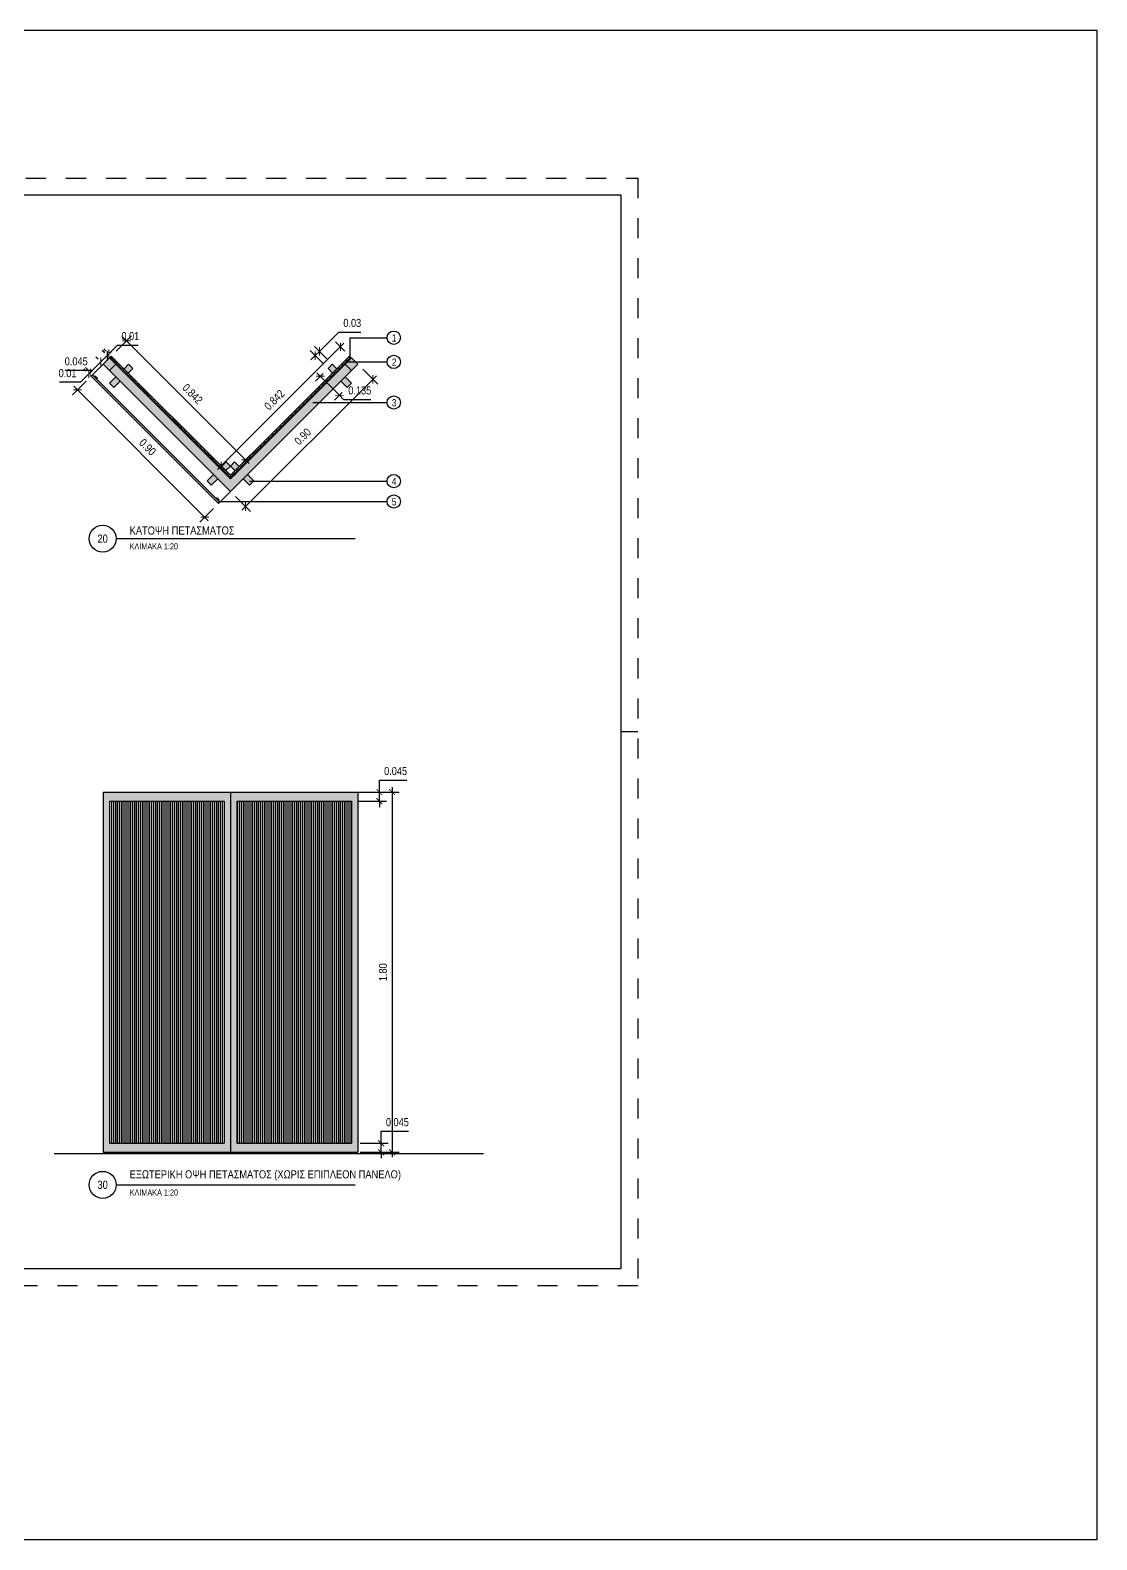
# Model space of a CAD drawing. Header units: millimetres. Extents: x -1.7 to 10.4, y -8.8 to -1.2.
# Drawn here: x 5.02 to 10.35, y -8.77 to -1.22 of the extents above; entities that cross this region are included whole.
import ezdxf

# ---------------------------------------------------------------- set-up
doc = ezdxf.new("R2010")
doc.units = ezdxf.units.MM
doc.linetypes.add('DASHEDX2', pattern=[38.1, 25.4, -12.7])
doc.linetypes.add('DOT', pattern=[0.25, 0, -0.25])
for name, color, linetype in [('1-notation', 5, 'Continuous'), ('dims', 5, 'Continuous'), ('floor', 1, 'Continuous'), ('GONIES', 5, 'Continuous'), ('hatch', 8, 'Continuous'), ('layout', 5, 'Continuous'), ('steel', 1, 'Continuous'), ('text', 5, 'Continuous')]:
    doc.layers.add(name, color=color, linetype=linetype)
doc.styles.get("Standard").update_dxf_attribs({"font": 'Arial Narrow.ttf'})
doc.dimstyles.new('PERIPTERO_20', dxfattribs={"dimtxt": 0.04, "dimasz": 0.03, "dimexe": 0.035, "dimexo": 0.035, "dimgap": 0.025, "dimtad": 1, "dimtoh": 1, "dimrnd": 0.01, "dimzin": 1, "dimdsep": 46, "dimtxsty": 'Standard', "dimblk": 'ARCHTICK', "dimcen": 0.1, "dimdle": 0.025, "dimclrd": 256, "dimclre": 256, "dimclrt": 256, "dimadec": 3, "dimazin": 0, "dimtfac": 1, "dimtmove": 0, "dimatfit": 3, "dimldrblk": 'ARCHTICK', "dimfxl": 1, "dimlwe": -1, "dimarcsym": 0})

# ---------------------------------------------------------------- blocks, each defined once
blk = doc.blocks.new('_ArchTick')
at = {"layer": 'dims', "color": 0, "const_width": 0.15}
blk.add_lwpolyline([(-0.5, -0.5), (0.5, 0.5)], dxfattribs=at)
blk = doc.blocks.new('*D52')
at = {"layer": 'Defpoints', "color": 0, "transparency": 16777216}
for p in [(5.4075, -2.8444), (5.4192, -2.8561), (5.4263, -2.8491)]:
    blk.add_point(p, dxfattribs=at)
at = {"layer": 'dims', "transparency": 16777216}
for p, q in [((5.3945, -2.8314), (5.3828, -2.8197)), ((5.4015, -2.8243), (5.3898, -2.8126))]:
    blk.add_line(p, q, dxfattribs=at)
at = {"layer": 'dims', "lineweight": -2, "transparency": 16777216}
for p, q in [((5.4075, -2.8444), (5.3863, -2.8657)), ((5.4075, -2.8444), (5.4146, -2.8374)), ((5.4146, -2.8374), (5.457, -2.7949)), ((5.457, -2.7949), (5.5611, -2.7949))]:
    blk.add_line(p, q, dxfattribs=at)
at = {"layer": 'dims', "lineweight": -2, "transparency": 16777216, "xscale": 0.03, "yscale": 0.03, "zscale": 0.03}
for p, rotation in [((5.4075, -2.8444), 44.99999999999639), ((5.4146, -2.8374), 224.9999999999964)]:
    blk.add_blockref('_ArchTick', p, dxfattribs=dict(at, rotation=rotation))
at = {"layer": 'dims', "transparency": 16777216, "insert": (5.5216, -2.7495), "char_height": 0.04, "attachment_point": 5}
blk.add_mtext('0.01', dxfattribs=at)
blk = doc.blocks.new('*D53')
at = {"layer": 'Defpoints', "color": 0, "transparency": 16777216}
for p in [(5.4171, -2.8583), (5.3739, -2.8787), (5.3853, -2.8901)]:
    blk.add_point(p, dxfattribs=at)
at = {"layer": 'dims', "transparency": 16777216}
for p, q in [((5.3605, -2.8653), (5.3492, -2.854)), ((5.3923, -2.8335), (5.381, -2.8222))]:
    blk.add_line(p, q, dxfattribs=at)
at = {"layer": 'dims', "lineweight": -2, "transparency": 16777216}
for p, q in [((5.4057, -2.8469), (5.3739, -2.8787)), ((5.4057, -2.8469), (5.427, -2.8257)), ((5.3315, -2.9212), (5.1952, -2.9212)), ((5.3739, -2.8787), (5.3315, -2.9212))]:
    blk.add_line(p, q, dxfattribs=at)
at = {"layer": 'dims', "lineweight": -2, "transparency": 16777216, "xscale": 0.03, "yscale": 0.03, "zscale": 0.03}
for p, rotation in [((5.3739, -2.8787), 44.99999999999799), ((5.4057, -2.8469), 224.999999999998)]:
    blk.add_blockref('_ArchTick', p, dxfattribs=dict(at, rotation=rotation))
at = {"layer": 'dims', "transparency": 16777216, "insert": (5.2508, -2.8757), "char_height": 0.04, "attachment_point": 5}
blk.add_mtext('0.045', dxfattribs=at)
blk = doc.blocks.new('*D54')
at = {"layer": 'Defpoints', "color": 0, "transparency": 16777216}
for p in [(5.3146, -2.938), (5.333, -2.9423), (5.326, -2.9494)]:
    blk.add_point(p, dxfattribs=at)
at = {"layer": 'dims', "lineweight": -2, "transparency": 16777216}
for p, q in [((5.3146, -2.938), (5.2722, -2.9805)), ((5.3217, -2.931), (5.3146, -2.938)), ((5.3217, -2.931), (5.3429, -2.9098)), ((5.2722, -2.9805), (5.1681, -2.9805))]:
    blk.add_line(p, q, dxfattribs=at)
at = {"layer": 'dims', "transparency": 16777216}
for p, q in [((5.3012, -2.9246), (5.2899, -2.9133)), ((5.3083, -2.9175), (5.297, -2.9062))]:
    blk.add_line(p, q, dxfattribs=at)
at = {"layer": 'dims', "lineweight": -2, "transparency": 16777216, "xscale": 0.03, "yscale": 0.03, "zscale": 0.03}
for p, rotation in [((5.3146, -2.938), 44.99999999999639), ((5.3217, -2.931), 224.9999999999964)]:
    blk.add_blockref('_ArchTick', p, dxfattribs=dict(at, rotation=rotation))
at = {"layer": 'dims', "transparency": 16777216, "insert": (5.2077, -2.935), "char_height": 0.04, "attachment_point": 5}
blk.add_mtext('0.01', dxfattribs=at)
blk = doc.blocks.new('*D56')
at = {"layer": 'Defpoints', "color": 0, "transparency": 16777216}
for p in [(5.4263, -2.8491), (6.0979, -3.3682), (6.0217, -3.4444)]:
    blk.add_point(p, dxfattribs=at)
at = {"layer": 'dims', "transparency": 16777216}
for p, q in [((5.451, -2.8243), (5.5273, -2.7481)), ((6.0464, -3.4197), (6.1226, -3.3435))]:
    blk.add_line(p, q, dxfattribs=at)
at = {"layer": 'dims', "lineweight": -2, "transparency": 16777216}
blk.add_line((5.4848, -2.7552), (6.1156, -3.3859), dxfattribs=at)
at = {"layer": 'dims', "lineweight": -2, "transparency": 16777216, "xscale": 0.03, "yscale": 0.03, "zscale": 0.03}
for p, rotation in [((5.5025, -2.7728), 134.9999999999976), ((6.0979, -3.3682), 314.9999999999976)]:
    blk.add_blockref('_ArchTick', p, dxfattribs=dict(at, rotation=rotation))
at = {"layer": 'dims', "transparency": 16777216, "insert": (5.8323, -3.0384), "char_height": 0.04, "attachment_point": 5, "rotation": 315}
blk.add_mtext('0.842', dxfattribs=at)
blk = doc.blocks.new('*D57')
at = {"layer": 'Defpoints', "color": 0, "transparency": 16777216}
for p in [(6.5714, -2.8033), (6.618, -2.85), (6.0217, -3.4444)]:
    blk.add_point(p, dxfattribs=at)
at = {"layer": 'dims', "lineweight": -2, "transparency": 16777216}
blk.add_line((5.9574, -3.4154), (6.5891, -2.7856), dxfattribs=at)
at = {"layer": 'dims', "transparency": 16777216}
for p, q in [((6.5933, -2.8252), (6.5467, -2.7785)), ((5.997, -3.4197), (5.9504, -3.3729))]:
    blk.add_line(p, q, dxfattribs=at)
at = {"layer": 'dims', "lineweight": -2, "transparency": 16777216, "xscale": 0.03, "yscale": 0.03, "zscale": 0.03}
for p, rotation in [((6.5714, -2.8033), 44.90815559364255), ((5.9751, -3.3977), 224.9081555936426)]:
    blk.add_blockref('_ArchTick', p, dxfattribs=dict(at, rotation=rotation))
at = {"layer": 'dims', "transparency": 16777216, "insert": (6.2412, -3.0683), "char_height": 0.04, "attachment_point": 5, "rotation": 44.90816}
blk.add_mtext('0.842', dxfattribs=at)
blk = doc.blocks.new('*D58')
at = {"layer": 'Defpoints', "color": 0, "transparency": 16777216}
for p in [(6.6581, -2.8901), (6.0217, -3.5265), (6.0969, -3.6017)]:
    blk.add_point(p, dxfattribs=at)
at = {"layer": 'dims', "transparency": 16777216}
for p, q in [((6.6828, -2.9148), (6.7581, -2.9901)), ((6.0464, -3.5512), (6.1217, -3.6265))]:
    blk.add_line(p, q, dxfattribs=at)
at = {"layer": 'dims', "lineweight": -2, "transparency": 16777216}
blk.add_line((6.751, -2.9477), (6.0792, -3.6194), dxfattribs=at)
at = {"layer": 'dims', "lineweight": -2, "transparency": 16777216, "xscale": 0.03, "yscale": 0.03, "zscale": 0.03}
for p, rotation in [((6.7333, -2.9653), 44.99999999999768), ((6.0969, -3.6017), 224.9999999999977)]:
    blk.add_blockref('_ArchTick', p, dxfattribs=dict(at, rotation=rotation))
at = {"layer": 'dims', "transparency": 16777216, "insert": (6.383, -3.2514), "char_height": 0.04, "attachment_point": 5, "rotation": 45}
blk.add_mtext('0.90', dxfattribs=at)
blk = doc.blocks.new('*D59')
at = {"layer": 'Defpoints', "color": 0, "transparency": 16777216}
for p in [(5.326, -2.9494), (5.9624, -3.5858), (5.8936, -3.6545)]:
    blk.add_point(p, dxfattribs=at)
at = {"layer": 'dims', "transparency": 16777216}
for p, q in [((5.3012, -2.9741), (5.2325, -3.0429)), ((5.9376, -3.6105), (5.8689, -3.6793))]:
    blk.add_line(p, q, dxfattribs=at)
at = {"layer": 'dims', "lineweight": -2, "transparency": 16777216}
blk.add_line((5.2395, -3.0004), (5.9113, -3.6722), dxfattribs=at)
at = {"layer": 'dims', "lineweight": -2, "transparency": 16777216, "xscale": 0.03, "yscale": 0.03, "zscale": 0.03}
for p, rotation in [((5.2572, -3.0181), 134.9999999999964), ((5.8936, -3.6545), 314.9999999999964)]:
    blk.add_blockref('_ArchTick', p, dxfattribs=dict(at, rotation=rotation))
at = {"layer": 'dims', "transparency": 16777216, "insert": (5.6076, -3.3042), "char_height": 0.04, "attachment_point": 5, "rotation": 315}
blk.add_mtext('0.90', dxfattribs=at)
blk = doc.blocks.new('*D60')
at = {"layer": 'Defpoints', "color": 0, "transparency": 16777216}
for p in [(6.4665, -2.8258), (6.5096, -2.9113), (6.5308, -2.8901)]:
    blk.add_point(p, dxfattribs=at)
at = {"layer": 'dims', "lineweight": -2, "transparency": 16777216}
for p, q in [((6.4665, -2.8258), (6.5628, -2.7294)), ((6.5628, -2.7294), (6.6735, -2.7294)), ((6.4453, -2.847), (6.4241, -2.8682)), ((6.4453, -2.847), (6.4665, -2.8258))]:
    blk.add_line(p, q, dxfattribs=at)
at = {"layer": 'dims', "transparency": 16777216}
for p, q in [((6.4848, -2.8865), (6.4205, -2.8222)), ((6.506, -2.8653), (6.4417, -2.801))]:
    blk.add_line(p, q, dxfattribs=at)
at = {"layer": 'dims', "lineweight": -2, "transparency": 16777216, "xscale": 0.03, "yscale": 0.03, "zscale": 0.03}
for p, rotation in [((6.4453, -2.847), 44.99999999999696), ((6.4665, -2.8258), 224.999999999997)]:
    blk.add_blockref('_ArchTick', p, dxfattribs=dict(at, rotation=rotation))
at = {"layer": 'dims', "transparency": 16777216, "insert": (6.6307, -2.6839), "char_height": 0.04, "attachment_point": 5}
blk.add_mtext('0.03', dxfattribs=at)
blk = doc.blocks.new('*D61')
at = {"layer": 'Defpoints', "color": 0, "transparency": 16777216}
for p in [(6.5096, -2.9113), (6.605, -3.0067), (6.5663, -3.0454)]:
    blk.add_point(p, dxfattribs=at)
at = {"layer": 'dims', "transparency": 16777216}
for p, q in [((6.4848, -2.936), (6.4461, -2.9747)), ((6.5803, -3.0315), (6.5416, -3.0702))]:
    blk.add_line(p, q, dxfattribs=at)
at = {"layer": 'dims', "lineweight": -2, "transparency": 16777216}
for p, q in [((6.4532, -2.9323), (6.5663, -3.0454)), ((6.5663, -3.0454), (6.5876, -3.0666)), ((6.5876, -3.0666), (6.7239, -3.0666))]:
    blk.add_line(p, q, dxfattribs=at)
at = {"layer": 'dims', "lineweight": -2, "transparency": 16777216, "xscale": 0.03, "yscale": 0.03, "zscale": 0.03}
for p, rotation in [((6.4709, -2.95), 134.9999999999971), ((6.5663, -3.0454), 314.9999999999971)]:
    blk.add_blockref('_ArchTick', p, dxfattribs=dict(at, rotation=rotation))
at = {"layer": 'dims', "transparency": 16777216, "insert": (6.6682, -3.0212), "char_height": 0.04, "attachment_point": 5}
blk.add_mtext('0.135', dxfattribs=at)
blk = doc.blocks.new('*D62')
at = {"layer": 'Defpoints', "color": 0, "transparency": 16777216}
for p in [(6.6581, -5.0289), (6.6581, -6.8289), (6.8299, -6.8289)]:
    blk.add_point(p, dxfattribs=at)
at = {"layer": 'dims', "transparency": 16777216}
for p, q in [((6.6931, -5.0289), (6.8649, -5.0289)), ((6.6931, -6.8289), (6.8649, -6.8289))]:
    blk.add_line(p, q, dxfattribs=at)
at = {"layer": 'dims', "lineweight": -2, "transparency": 16777216}
blk.add_line((6.8299, -5.0039), (6.8299, -6.8539), dxfattribs=at)
at = {"layer": 'dims', "lineweight": -2, "transparency": 16777216, "xscale": 0.03, "yscale": 0.03, "zscale": 0.03}
for p, rotation in [((6.8299, -5.0289), 90), ((6.8299, -6.8289), 270)]:
    blk.add_blockref('_ArchTick', p, dxfattribs=dict(at, rotation=rotation))
at = {"layer": 'dims', "transparency": 16777216, "insert": (6.7844, -5.9289), "char_height": 0.04, "attachment_point": 5, "rotation": 90}
blk.add_mtext('1.80', dxfattribs=at)
blk = doc.blocks.new('*D63')
at = {"layer": 'Defpoints', "color": 0, "transparency": 16777216}
for p in [(6.6262, -5.0289), (6.7666, -5.0289), (6.6262, -5.0739)]:
    blk.add_point(p, dxfattribs=at)
at = {"layer": 'dims', "lineweight": -2, "transparency": 16777216}
for p, q in [((6.7666, -5.0289), (6.7666, -4.9689)), ((6.7666, -4.9689), (6.9029, -4.9689)), ((6.7666, -5.0739), (6.7666, -5.0289)), ((6.7666, -5.0739), (6.7666, -5.1039))]:
    blk.add_line(p, q, dxfattribs=at)
at = {"layer": 'dims', "transparency": 16777216}
for p, q in [((6.6612, -5.0289), (6.8016, -5.0289)), ((6.6612, -5.0739), (6.8016, -5.0739))]:
    blk.add_line(p, q, dxfattribs=at)
at = {"layer": 'dims', "lineweight": -2, "transparency": 16777216, "xscale": 0.03, "yscale": 0.03, "zscale": 0.03}
for p, rotation in [((6.7666, -5.0289), 270), ((6.7666, -5.0739), 90)]:
    blk.add_blockref('_ArchTick', p, dxfattribs=dict(at, rotation=rotation))
at = {"layer": 'dims', "transparency": 16777216, "insert": (6.8472, -4.9234), "char_height": 0.04, "attachment_point": 5}
blk.add_mtext('0.045', dxfattribs=at)
blk = doc.blocks.new('*D64')
at = {"layer": 'Defpoints', "color": 0, "transparency": 16777216}
for p in [(6.6351, -6.7839), (6.7754, -6.7839), (6.6351, -6.8289)]:
    blk.add_point(p, dxfattribs=at)
at = {"layer": 'dims', "transparency": 16777216}
for p, q in [((6.6701, -6.7839), (6.8104, -6.7839)), ((6.6701, -6.8289), (6.8104, -6.8289))]:
    blk.add_line(p, q, dxfattribs=at)
at = {"layer": 'dims', "lineweight": -2, "transparency": 16777216}
for p, q in [((6.7754, -6.7839), (6.7754, -6.7239)), ((6.7754, -6.7239), (6.9118, -6.7239)), ((6.7754, -6.8289), (6.7754, -6.7839)), ((6.7754, -6.8289), (6.7754, -6.8589))]:
    blk.add_line(p, q, dxfattribs=at)
at = {"layer": 'dims', "lineweight": -2, "transparency": 16777216, "xscale": 0.03, "yscale": 0.03, "zscale": 0.03}
for p, rotation in [((6.7754, -6.7839), 270), ((6.7754, -6.8289), 90)]:
    blk.add_blockref('_ArchTick', p, dxfattribs=dict(at, rotation=rotation))
at = {"layer": 'dims', "transparency": 16777216, "insert": (6.8561, -6.6784), "char_height": 0.04, "attachment_point": 5}
blk.add_mtext('0.045', dxfattribs=at)

msp = doc.modelspace()

# ---------------------------------------------------------------- hatches: boundary and pattern name
at = {"layer": 'hatch'}
h = msp.add_hatch(color=253, dxfattribs=at)
h.paths.add_polyline_path([(6.6581, -2.8901), (6.6262, -2.8583), (6.5944, -2.8901), (6.6262, -2.9219)])
h.paths.add_polyline_path([(6.6262, -2.9219), (6.5944, -2.8901), (6.0217, -3.4628), (5.4489, -2.8901), (5.4171, -2.9219), (6.0217, -3.5265)])
h.paths.add_polyline_path([(5.4171, -2.8583), (5.3853, -2.8901), (5.4171, -2.9219), (5.4489, -2.8901)])
h.paths.add_polyline_path([(5.5338, -2.9113), (5.5125, -2.8901), (5.4899, -2.9127), (5.5111, -2.9339)], flags=17)
h.paths.add_polyline_path([(5.4701, -2.9749), (5.4489, -2.9537), (5.4171, -2.9855), (5.4383, -3.0067)])
h.paths.add_polyline_path([(5.4281, -2.865), (5.4259, -2.8671), (5.4387, -2.8798), (5.4408, -2.8777)], flags=17)
h.paths.add_polyline_path([(5.344, -2.949), (5.3419, -2.9511), (5.3546, -2.9639), (5.3567, -2.9618)])
h.paths.add_polyline_path([(6.0217, -3.3992), (6.0004, -3.378), (5.9778, -3.4006), (5.999, -3.4218)], flags=17)
h.paths.add_polyline_path([(5.4828, -2.9198), (5.4807, -2.9219), (5.5019, -2.9431), (5.5041, -2.941)], flags=17)
h.paths.add_polyline_path([(5.9707, -3.4077), (5.9686, -3.4098), (5.9898, -3.431), (5.992, -3.4289)], flags=17)
h.paths.add_polyline_path([(5.958, -3.4628), (5.9368, -3.4416), (5.905, -3.4734), (5.9262, -3.4947)], flags=17)
h.paths.add_polyline_path([(6.0011, -3.438), (5.999, -3.4402), (6.0117, -3.4529), (6.0138, -3.4508)], flags=17)
h.paths.add_polyline_path([(6.047, -3.4375), (6.0448, -3.4354), (6.0321, -3.4481), (6.0342, -3.4503)], flags=17)
h.paths.add_polyline_path([(6.0655, -3.4006), (6.0429, -3.378), (6.0217, -3.3992), (6.0443, -3.4218)], flags=17)
h.paths.add_polyline_path([(6.0747, -3.4098), (6.0726, -3.4077), (6.0514, -3.4289), (6.0535, -3.431)], flags=17)
h.paths.add_polyline_path([(6.1065, -3.4416), (6.0853, -3.4628), (6.1171, -3.4947), (6.1383, -3.4734)], flags=17)
h.paths.add_polyline_path([(6.5308, -2.8901), (6.5096, -2.9113), (6.5322, -2.9339), (6.5534, -2.9127)], flags=17)
h.paths.add_polyline_path([(6.5626, -2.9219), (6.5605, -2.9198), (6.5393, -2.941), (6.5414, -2.9431)], flags=17)
h.paths.add_polyline_path([(6.5944, -2.9537), (6.5732, -2.9749), (6.605, -3.0067), (6.6262, -2.9855)], flags=17)
h.paths.add_polyline_path([(6.6165, -2.8679), (6.6144, -2.8658), (6.6017, -2.8786), (6.6038, -2.8807)], flags=17)
h = msp.add_hatch(dxfattribs=at)
h.set_pattern_fill('LINE', color=253, scale=0.003, angle=45, style=0)
h.paths.add_polyline_path([(5.4263, -2.8491), (5.4192, -2.8561), (6.0217, -3.4586), (6.0217, -3.4444)])
h = msp.add_hatch(dxfattribs=at)
h.set_pattern_fill('LINE', color=253, scale=0.003, angle=315, style=0)
h.paths.add_polyline_path([(6.6241, -2.8561), (6.617, -2.8491), (6.0217, -3.4444), (6.0217, -3.4586)])
h = msp.add_hatch(dxfattribs=at)
h.set_pattern_fill('DOTS', color=251, scale=0.0008, angle=90, style=0)
h.paths.add_polyline_path([(5.333, -2.9423), (5.326, -2.9494), (5.9624, -3.5858), (5.9694, -3.5787)])
h = msp.add_hatch(dxfattribs=at)
h.set_pattern_fill('DOTS', color=251, scale=0.004, angle=90, style=0)
h.paths.add_polyline_path([(5.333, -2.9423), (5.326, -2.9494), (5.9624, -3.5858), (5.9694, -3.5787)])
msp.add_hatch(color=253, dxfattribs=at).paths.add_polyline_path([(5.9524, -3.5575), (5.9503, -3.5596), (5.9631, -3.5723), (5.9652, -3.5702)])
h = msp.add_hatch(color=253, dxfattribs=at)
h.paths.add_polyline_path([(6.6581, -5.0289), (6.0217, -5.0289), (6.0217, -6.8289), (6.6581, -6.8289)])
h.paths.add_polyline_path([(6.6262, -5.0739), (6.6262, -6.7839), (6.0535, -6.7839), (6.0535, -5.0739)], flags=16)
h.paths.add_polyline_path([(6.0217, -5.0289), (5.3853, -5.0289), (5.3853, -6.8289), (6.0217, -6.8289)])
h.paths.add_polyline_path([(5.9898, -5.0739), (5.9898, -6.7839), (5.4171, -6.7839), (5.4171, -5.0739)], flags=16)
h.paths.add_polyline_path([(5.4701, -6.8289), (5.4383, -6.8289), (5.4383, -6.8349), (5.4701, -6.8349)])
h.paths.add_polyline_path([(5.4383, -6.8289), (5.4171, -6.8289), (5.4171, -6.8349), (5.4383, -6.8349)])
h.paths.add_polyline_path([(5.958, -6.8289), (5.9262, -6.8289), (5.9262, -6.8349), (5.958, -6.8349)])
h.paths.add_polyline_path([(5.9262, -6.8289), (5.905, -6.8289), (5.905, -6.8349), (5.9262, -6.8349)])
h.paths.add_polyline_path([(6.1171, -6.8289), (6.0853, -6.8289), (6.0853, -6.8349), (6.1171, -6.8349)])
h.paths.add_polyline_path([(6.1383, -6.8289), (6.1171, -6.8289), (6.1171, -6.8349), (6.1383, -6.8349)])
h.paths.add_polyline_path([(6.605, -6.8289), (6.5732, -6.8289), (6.5732, -6.8349), (6.605, -6.8349)])
h.paths.add_polyline_path([(6.6262, -6.8289), (6.605, -6.8289), (6.605, -6.8349), (6.6262, -6.8349)])
h = msp.add_hatch(dxfattribs=at)
h.set_pattern_fill('LINE', color=253, scale=0.003, angle=90, style=0)
h.paths.add_polyline_path([(5.9898, -5.0739), (5.4171, -5.0739), (5.4171, -6.7839), (5.9898, -6.7839)])
h.paths.add_polyline_path([(6.6262, -5.0739), (6.0535, -5.0739), (6.0535, -6.7839), (6.6262, -6.7839)])

# ---------------------------------------------------------------- linework, layer by layer
at = {"layer": '1-notation'}
for p, q in [((6.618, -2.7575), (6.8046, -2.7575)), ((6.6042, -2.8783), (6.8046, -2.8783)), ((6.434, -3.0812), (6.8046, -3.0812)), ((6.117, -3.4741), (6.8046, -3.4741)), ((5.9615, -3.5761), (6.8046, -3.5761))]:
    msp.add_line(p, q, dxfattribs=at)
msp.add_lwpolyline([(6.618, -2.7575), (6.618, -2.856)], dxfattribs=at)
for centre in [(6.8379, -2.7575), (6.8379, -2.8783), (6.8379, -3.0812), (6.8379, -3.4741), (6.8379, -3.5761)]:
    msp.add_circle(centre, 0.0333, dxfattribs=at)
at = {"layer": 'floor', "color": 100}
msp.add_lwpolyline([(5.1417, -6.8349), (7.2867, -6.8349)], dxfattribs=at)
at = {"layer": 'GONIES'}
for points in [[(5.3853, -2.8901), (6.0217, -3.5265), (6.6581, -2.8901), (6.6262, -2.8583), (6.0217, -3.4628), (6.0217, -3.4628), (5.4171, -2.8583), (5.3853, -2.8901)], [(5.333, -2.9423), (5.326, -2.9494), (5.9624, -3.5858), (5.9694, -3.5787)], [(5.9694, -3.5787), (5.333, -2.9423)], [(5.4828, -2.9198), (5.4807, -2.9219)], [(5.5111, -2.9339), (5.5338, -2.9113), (5.5125, -2.8901), (5.4899, -2.9127)], [(5.5019, -2.9431), (5.5041, -2.941)], [(6.5534, -2.9127), (6.5308, -2.8901), (6.5096, -2.9113), (6.5322, -2.9339)], [(6.5393, -2.941), (6.5414, -2.9431)], [(6.5626, -2.9219), (6.5605, -2.9198)], [(5.4489, -2.9537), (5.4171, -2.9855), (5.4383, -3.0067), (5.4701, -2.9749)], [(6.5732, -2.9749), (6.605, -3.0067), (6.6262, -2.9855), (6.5944, -2.9537)], [(5.999, -3.4218), (6.0217, -3.3992), (6.0004, -3.378), (5.9778, -3.4006)], [(6.0655, -3.4006), (6.0429, -3.378), (6.0217, -3.3992), (6.0443, -3.4218)], [(5.9368, -3.4416), (5.905, -3.4734), (5.9262, -3.4947), (5.958, -3.4628)], [(5.9707, -3.4077), (5.9686, -3.4098)], [(5.9898, -3.431), (5.992, -3.4289)], [(6.0217, -3.4444), (6.0217, -3.4586)], [(6.0514, -3.4289), (6.0535, -3.431)], [(6.0747, -3.4098), (6.0726, -3.4077)], [(6.0853, -3.4628), (6.1171, -3.4947), (6.1383, -3.4734), (6.1065, -3.4416)], [(5.3853, -5.0289), (5.3853, -6.8289)], [(5.3853, -5.0289), (6.6581, -5.0289)], [(6.0217, -5.0289), (6.0217, -6.8289)], [(6.6581, -5.0289), (6.6581, -6.8289)], [(6.6581, -5.0289), (6.6581, -6.8289)], [(5.4171, -5.0739), (5.4171, -6.7839)], [(5.4171, -5.0739), (5.9898, -5.0739)], [(5.9898, -5.0739), (5.9898, -6.7839)], [(6.0535, -5.0739), (6.0535, -6.7839)], [(6.0535, -5.0739), (6.6262, -5.0739)], [(6.6262, -5.0739), (6.6262, -6.7839)], [(5.4171, -6.7839), (5.9898, -6.7839)], [(6.0535, -6.7839), (6.6262, -6.7839)], [(5.3853, -6.8289), (6.6581, -6.8289)]]:
    msp.add_lwpolyline(points, dxfattribs=at)
for points in [[(6.6241, -2.8561), (6.617, -2.8491), (6.0217, -3.4444), (5.4263, -2.8491), (5.4192, -2.8561), (6.0217, -3.4586)], [(5.4259, -2.8671), (5.4387, -2.8798), (5.4408, -2.8777), (5.4281, -2.865)], [(6.6144, -2.8658), (6.6017, -2.8786), (6.6038, -2.8807), (6.6165, -2.8679)], [(5.3419, -2.9511), (5.3546, -2.9639), (5.3567, -2.9618), (5.344, -2.949)], [(5.999, -3.4402), (6.0117, -3.4529), (6.0138, -3.4508), (6.0011, -3.438)], [(6.0448, -3.4354), (6.0321, -3.4481), (6.0342, -3.4503), (6.047, -3.4375)], [(5.9503, -3.5596), (5.9631, -3.5723), (5.9652, -3.5702), (5.9524, -3.5575)], [(5.4171, -6.8289), (5.4383, -6.8289), (5.4383, -6.8349), (5.4171, -6.8349)], [(5.4383, -6.8289), (5.4701, -6.8289), (5.4701, -6.8349), (5.4383, -6.8349)], [(5.905, -6.8289), (5.9262, -6.8289), (5.9262, -6.8349), (5.905, -6.8349)], [(5.9262, -6.8289), (5.958, -6.8289), (5.958, -6.8349), (5.9262, -6.8349)], [(6.0853, -6.8289), (6.1171, -6.8289), (6.1171, -6.8349), (6.0853, -6.8349)], [(6.1171, -6.8289), (6.1383, -6.8289), (6.1383, -6.8349), (6.1171, -6.8349)], [(6.5732, -6.8289), (6.605, -6.8289), (6.605, -6.8349), (6.5732, -6.8349)], [(6.605, -6.8289), (6.6262, -6.8289), (6.6262, -6.8349), (6.605, -6.8349)]]:
    msp.add_lwpolyline(points, close=True, dxfattribs=at)
at = {"layer": 'hatch'}
msp.add_lwpolyline([(-1.7318, -1.2205), (10.3516, -1.2205), (10.3516, -8.7657), (-1.7318, -8.7657)], close=True, dxfattribs=at)
at = {"layer": 'layout', "color": 1, "linetype": 'DOT', "ltscale": 0.1}
msp.add_line((8.0571, -4.7279), (7.9731, -4.7279), dxfattribs=at)
at = {"layer": 'layout', "color": 1, "linetype": 'DOT', "ltscale": 0.3}
msp.add_lwpolyline([(0, -1.96), (8.0571, -1.96), (8.0571, -7.4957), (0, -7.4957)], close=True, dxfattribs=at)
at = {"layer": 'layout', "linetype": 'Continuous'}
msp.add_lwpolyline([(0.0839, -2.044), (7.9731, -2.044), (7.9731, -7.4118), (0.0839, -7.4118)], close=True, dxfattribs=at)
at = {"layer": 'steel', "color": 160, "linetype": 'DASHEDX2', "ltscale": 0.001}
for points in [[(5.3853, -2.8901), (5.333, -2.9423)], [(5.4171, -2.9219), (5.4489, -2.8901)], [(6.6262, -2.9219), (6.5944, -2.8901)], [(5.9694, -3.5787), (6.0217, -3.5265)]]:
    msp.add_lwpolyline(points, dxfattribs=at)
at = {"layer": 'text', "color": 1}
for p, q in [((5.4507, -3.7619), (6.6452, -3.7619)), ((5.4507, -6.9916), (6.6452, -6.9916))]:
    msp.add_line(p, q, dxfattribs=at)
for centre in [(5.3832, -3.7619), (5.3832, -6.9916)]:
    msp.add_circle(centre, 0.0675, dxfattribs=at)

# ---------------------------------------------------------------- texts
at = {"layer": 'text'}
for s, insert, char_height, width, attachment_point in [('1', (6.8282, -2.741), 0.036, 0.0251, 1), ('2', (6.8282, -2.8618), 0.036, 0.0251, 1), ('3', (6.8282, -3.0647), 0.036, 0.0251, 1), ('4', (6.8282, -3.4576), 0.036, 0.0251, 1), ('5', (6.8282, -3.5597), 0.036, 0.0251, 1), ('20', (5.3832, -3.7619), 0.0405, 0.9917, 5), ('ΚΑΤΟΨΗ ΠΕΤΑΣΜΑΤΟΣ', (5.5182, -3.7417), 0.0405, 1.7178, 7), ('ΚΛΙΜΑΚΑ 1:20', (5.5182, -3.8159), 0.030375, 0.7438, 7), ('ΕΞΩΤΕΡΙΚΗ ΟΨΗ ΠΕΤΑΣΜΑΤΟΣ (ΧΩΡΙΣ ΕΠΙΠΛΕΟΝ ΠΑΝΕΛΟ)', (5.5182, -6.9714), 0.0405, 1.7178, 7), ('30', (5.3832, -6.9916), 0.0405, 0.9917, 5), ('ΚΛΙΜΑΚΑ 1:20', (5.5182, -7.0456), 0.030375, 0.7438, 7)]:
    msp.add_mtext(s, dxfattribs=dict(at, insert=insert, char_height=char_height, width=width, attachment_point=attachment_point))

# ---------------------------------------------------------------- dimensions: what is measured, and where the dimension line sits
at = {"layer": 'dims'}
dim = msp.add_linear_dim(base=(6.4665, -2.8258), p1=(6.5096, -2.9113), p2=(6.5308, -2.8901), angle=45, dimstyle='PERIPTERO_20', override={"dimrnd": 0.001}, dxfattribs=at)
dim.commit()
dim.dimension.update_dxf_attribs({"geometry": '*D60', "text_midpoint": (6.6307, -2.7294), "dimtype": 161})
for base, p1, p2, picture, middle in [((5.4075, -2.8444), (5.4263, -2.8491), (5.4192, -2.8561), '*D52', (5.5216, -2.7949)), ((5.3146, -2.938), (5.333, -2.9423), (5.326, -2.9494), '*D54', (5.2077, -2.9805))]:
    dim = msp.add_linear_dim(base=base, p1=p1, p2=p2, angle=225, dimstyle='PERIPTERO_20', dxfattribs=at)
    dim.commit()
    dim.dimension.update_dxf_attribs({"geometry": picture, "text_midpoint": middle, "dimtype": 161})
for p1, p2, distance, override, picture, middle in [((5.4263, -2.8491), (6.0217, -3.4444), 0.1078, {"dimdec": 3, "dimrnd": 0.001}, '*D56', (5.8323, -3.0384)), ((6.0217, -3.4444), (6.618, -2.85), 0.066, {"dimdec": 3, "dimrnd": 0.001}, '*D57', (6.2412, -3.0683)), ((5.4171, -2.8583), (5.3853, -2.8901), -0.016, {"dimdec": 3, "dimrnd": 0.001}, '*D53', (5.2508, -2.8757)), ((6.6581, -2.8901), (6.0217, -3.5265), 0.1064, {"dimdec": 2, "dimrnd": 0.001}, '*D58', (6.383, -3.2514)), ((6.5096, -2.9113), (6.605, -3.0067), -0.0547, {"dimdec": 3, "dimrnd": 0.001}, '*D61', (6.6682, -3.0212)), ((5.326, -2.9494), (5.9624, -3.5858), -0.0972, {"dimdec": 2, "dimrnd": 0.001}, '*D59', (5.6076, -3.3042)), ((6.6262, -5.0739), (6.6262, -5.0289), -0.1403, {"dimdec": 3, "dimrnd": 0.001}, '*D63', (6.8472, -4.9234)), ((6.6581, -5.0289), (6.6581, -6.8289), 0.1719, {"dimrnd": 0.001}, '*D62', (6.7844, -5.9289)), ((6.6351, -6.8289), (6.6351, -6.7839), -0.1403, {"dimdec": 3, "dimrnd": 0.001}, '*D64', (6.8561, -6.6784))]:
    dim = msp.add_aligned_dim(p1=p1, p2=p2, distance=distance, dimstyle='PERIPTERO_20', override=override, dxfattribs=at)
    dim.commit()
    dim.dimension.update_dxf_attribs({"geometry": picture, "text_midpoint": middle})

doc.saveas('drawing.dxf')
